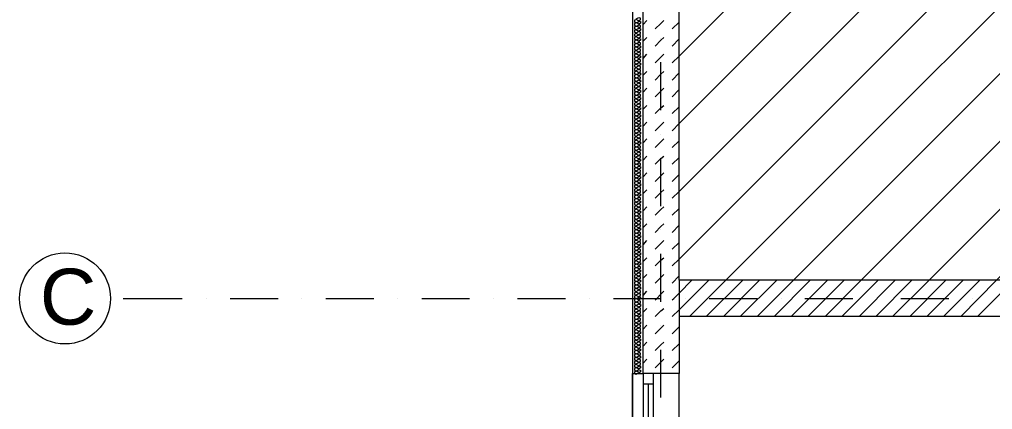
# Model space of a CAD drawing. Header units: millimetres. Extents: x 440 to 72591, y -28954 to 25941.
# Drawn here: x 440 to 6889, y 14269 to 16856 of the extents above; entities that cross this region are included whole.
import ezdxf

# ---------------------------------------------------------------- set-up
doc = ezdxf.new("R2010")
doc.units = ezdxf.units.MM
doc.layers.add('podkład', color=7, linetype='Continuous')
doc.styles.get("Standard").update_dxf_attribs({"font": 'arial.ttf'})

msp = doc.modelspace()

# ---------------------------------------------------------------- linework, layer by layer
at = {"layer": 'podkład', "color": 7, "lineweight": 5, "transparency": 33554572}
for points in [[(22210.8, 21057.8), (22210.8, 21127.6), (22141, 21127.6), (22141, 21197.5), (4503.3, 21197.5), (4503.3, 13018.4), (4903.3, 13018.4), (4903.3, 7017.5), (10221.6, 7017.5), (10221.6, 7087.4), (11021.8, 7087.4), (11021.8, 7017.5), (11682.2, 7017.5), (11682.2, 7516), (14581, 7516), (14581, 8516.1), (17102.1, 8516.1), (17102.1, 7516), (18410.2, 7516)], [(4643, 13777.3), (4573.1, 13777.3), (4573.1, 13707.4), (4503.3, 13707.4), (4503.3, 14507.6), (4573.1, 14507.6), (4573.1, 13777.3)], [(4643, 13707.4), (4643, 14507.6)], [(4811.3, 13707.4), (4811.3, 14507.6)], [(4643, 14437.7), (4573.1, 14437.7)], [(4608.1, 13777.3), (4608.1, 14437.7)]]:
    msp.add_lwpolyline(points, dxfattribs=at)
at = {"layer": 'podkład', "color": 1, "lineweight": 5, "transparency": 33554572}
msp.add_lwpolyline([(15320.8, 15126.7), (15320.8, 16085.6), (15441.5, 16085.6), (15441.5, 14885.4), (8611.9, 14885.4), (8611.9, 14555.2), (8370.5, 14555.2), (8370.5, 14885.4), (4811.3, 14885.4), (4811.3, 14507.6), (4573.1, 14507.6), (4573.1, 21127.6), (15612.9, 21127.6)], dxfattribs=at)
at = {"layer": 'podkład', "color": 8, "lineweight": 5, "true_color": 0x808080, "transparency": 33554572}
for points in [[(4766.8, 16568.2), (4811.3, 16612.7), (9084.9, 20886.3), (9088.1, 20889.5)], [(4766.8, 16117.3), (4811.3, 16165), (9532.6, 20886.3), (9535.8, 20889.5)], [(4766.8, 15669.7), (4811.3, 15714.1), (9983.5, 20886.3), (9986.7, 20889.5)], [(4766.8, 15222), (4811.3, 15266.4), (10431.2, 20886.3), (10434.4, 20889.5)], [(4881.1, 14885.4), (5122.4, 15126.7), (10882, 20886.3), (10885.2, 20889.5)], [(5328.8, 14885.4), (5570.1, 15126.7), (11329.7, 20886.3), (11332.9, 20889.5)], [(5779.7, 14885.4), (6017.8, 15126.7), (11777.4, 20886.3), (11780.6, 20889.5)], [(6227.4, 14885.4), (6468.7, 15126.7), (12228.3, 20886.3), (12231.5, 20889.5)], [(6678.2, 14885.4), (6916.3, 15126.7), (12472.8, 20680), (12676, 20886.3), (12679.2, 20889.5)], [(4573.1, 16822.2), (4598.5, 16847.6)], [(4652.5, 16793.6), (4690.6, 16828.6), (4709.7, 16847.6)], [(4766.8, 16793.6), (4811.3, 16838.1)], [(4573.1, 16711.1), (4598.5, 16736.5)], [(4652.5, 16679.3), (4690.6, 16717.4), (4709.7, 16736.5)], [(4766.8, 16679.3), (4811.3, 16727)], [(4573.1, 16596.8), (4598.5, 16625.4)], [(4652.5, 16568.2), (4690.6, 16606.3), (4709.7, 16625.4)], [(4573.1, 16485.7), (4598.5, 16511.1)], [(4652.5, 16453.9), (4690.6, 16492), (4709.7, 16511.1)], [(4766.8, 16453.9), (4811.3, 16501.5)], [(4573.1, 16374.5), (4598.5, 16399.9)], [(4652.5, 16342.8), (4690.6, 16380.9), (4709.7, 16399.9)], [(4766.8, 16342.8), (4811.3, 16390.4)], [(4573.1, 16260.2), (4598.5, 16285.6)], [(4652.5, 16231.6), (4690.6, 16269.7), (4709.7, 16285.6)], [(4766.8, 16231.6), (4811.3, 16276.1)], [(4573.1, 16149.1), (4598.5, 16174.5)], [(4652.5, 16117.3), (4690.6, 16155.4), (4709.7, 16174.5)], [(4573.1, 16038), (4598.5, 16063.4)], [(4652.5, 16006.2), (4690.6, 16044.3), (4709.7, 16063.4)], [(4766.8, 16006.2), (4811.3, 16050.7)], [(4573.1, 15923.7), (4598.5, 15949.1)], [(4652.5, 15895.1), (4690.6, 15933.2), (4709.7, 15949.1)], [(4766.8, 15895.1), (4811.3, 15939.5)], [(4573.1, 15812.5), (4598.5, 15837.9)], [(4652.5, 15780.8), (4690.6, 15818.9), (4709.7, 15837.9)], [(4766.8, 15780.8), (4811.3, 15828.4)], [(4573.1, 15701.4), (4598.5, 15726.8)], [(4652.5, 15669.7), (4690.6, 15707.8), (4709.7, 15726.8)], [(4573.1, 15587.1), (4598.5, 15612.5)], [(4652.5, 15558.5), (4690.6, 15596.6), (4709.7, 15612.5)], [(4766.8, 15558.5), (4811.3, 15603)], [(4573.1, 15476), (4598.5, 15501.4)], [(4652.5, 15444.2), (4690.6, 15482.3), (4709.7, 15501.4)], [(4766.8, 15444.2), (4811.3, 15491.8)], [(4573.1, 15361.7), (4598.5, 15390.2)], [(4652.5, 15333.1), (4690.6, 15371.2), (4709.7, 15390.2)], [(4766.8, 15333.1), (4811.3, 15377.5)], [(4573.1, 15250.5), (4598.5, 15275.9)], [(4652.5, 15222), (4690.6, 15260.1), (4709.7, 15275.9)], [(4573.1, 15139.4), (4598.5, 15164.8)], [(4652.5, 15107.7), (4690.6, 15145.8), (4709.7, 15164.8)], [(4766.8, 15107.7), (4811.3, 15155.3)], [(4766.8, 14996.5), (4776.3, 15006.1), (4811.3, 15041), (4897, 15126.7)], [(4766.8, 14885.4), (4811.3, 14929.9), (5008.1, 15126.7)], [(4811.3, 15126.7), (4811.3, 14885.4)], [(4992.2, 14885.4), (5233.5, 15126.7)], [(5106.5, 14885.4), (5344.7, 15126.7)], [(5217.7, 14885.4), (5459, 15126.7)], [(5443.1, 14885.4), (5681.2, 15126.7)], [(5554.2, 14885.4), (5795.5, 15126.7)], [(5665.4, 14885.4), (5906.7, 15126.7)], [(5890.8, 14885.4), (6132.1, 15126.7)], [(6005.1, 14885.4), (6243.2, 15126.7)], [(6116.2, 14885.4), (6354.4, 15126.7)], [(6341.7, 14885.4), (6579.8, 15126.7)], [(6452.8, 14885.4), (6694.1, 15126.7)], [(6563.9, 14885.4), (6805.2, 15126.7)], [(6789.3, 14885.4), (7030.7, 15126.7)], [(4573.1, 15025.1), (4598.5, 15053.7)], [(4652.5, 14996.5), (4665.2, 15006.1), (4690.6, 15034.6), (4709.7, 15053.7)], [(4573.1, 14914), (4598.5, 14939.4)], [(4652.5, 14885.4), (4690.6, 14923.5), (4709.7, 14939.4)], [(4573.1, 14802.8), (4598.5, 14828.2)], [(4652.5, 14771.1), (4690.6, 14809.2), (4709.7, 14828.2)], [(4766.8, 14771.1), (4811.3, 14818.7)], [(4573.1, 14688.5), (4598.5, 14717.1)], [(4652.5, 14660), (4690.6, 14698.1), (4709.7, 14717.1)], [(4766.8, 14660), (4811.3, 14704.4)], [(4573.1, 14577.4), (4598.5, 14602.8)], [(4652.5, 14545.7), (4690.6, 14583.8), (4709.7, 14602.8)], [(4766.8, 14545.7), (4811.3, 14593.3)]]:
    msp.add_lwpolyline(points, dxfattribs=at)
at = {"layer": 'podkład', "color": 1, "lineweight": 5, "transparency": 33554572}
msp.add_lwpolyline([(12472.8, 20886.3), (12472.8, 15126.7), (4811.3, 15126.7), (4811.3, 20886.3)], close=True, dxfattribs=at)
at = {"layer": 'podkład', "color": 4, "lineweight": 5, "transparency": 33554572}
for points in [[(4525.5, 16854), (4516, 16850.8), (4516, 16838.1), (4525.5, 16834.9)], [(4547.7, 16847.6), (4557.2, 16854), (4557.2, 16863.5), (4547.7, 16866.7), (4538.2, 16863.5), (4525.5, 16857.1), (4538.2, 16850.8), (4547.7, 16844.4)], [(4525.5, 16809.5), (4538.2, 16815.9), (4547.7, 16822.2), (4538.2, 16828.6), (4525.5, 16834.9), (4538.2, 16838.1), (4547.7, 16844.4), (4557.2, 16841.3), (4557.2, 16831.7), (4547.7, 16825.4)], [(4525.5, 16831.7), (4516, 16828.6), (4516, 16815.9), (4525.5, 16812.7)], [(4547.7, 16800), (4538.2, 16806.3), (4525.5, 16809.5), (4516, 16806.3), (4516, 16793.6), (4525.5, 16790.5)], [(4547.7, 16777.8), (4538.2, 16780.9), (4525.5, 16787.3), (4516, 16784.1), (4516, 16771.4), (4525.5, 16768.2)], [(4525.5, 16787.3), (4538.2, 16793.6), (4547.7, 16800), (4557.2, 16806.3), (4557.2, 16815.9), (4547.7, 16819)], [(4547.7, 16796.8), (4557.2, 16793.6), (4557.2, 16784.1), (4547.7, 16777.8), (4538.2, 16771.4), (4525.5, 16765.1), (4538.2, 16758.7), (4547.7, 16752.4)], [(4547.7, 16755.5), (4557.2, 16761.9), (4557.2, 16771.4), (4547.7, 16774.6)], [(4525.5, 16761.9), (4516, 16758.7), (4516, 16746), (4525.5, 16742.8)], [(4525.5, 16739.7), (4516, 16736.5), (4516, 16723.8), (4525.5, 16720.6)], [(4525.5, 16717.4), (4516, 16714.3), (4516, 16701.6), (4525.5, 16698.4)], [(4547.7, 16733.3), (4557.2, 16739.7), (4557.2, 16749.2), (4547.7, 16752.4), (4538.2, 16749.2), (4525.5, 16742.8), (4538.2, 16736.5), (4547.7, 16730.1)], [(4525.5, 16695.2), (4538.2, 16701.6), (4547.7, 16707.9), (4538.2, 16714.3), (4525.5, 16720.6), (4538.2, 16723.8), (4547.7, 16730.1), (4557.2, 16727), (4557.2, 16717.4), (4547.7, 16711.1)], [(4525.5, 16673), (4538.2, 16679.3), (4547.7, 16685.7), (4557.2, 16692), (4557.2, 16701.6), (4547.7, 16704.7)], [(4547.7, 16685.7), (4538.2, 16692), (4525.5, 16695.2), (4516, 16692), (4516, 16679.3), (4525.5, 16676.2)], [(4547.7, 16663.5), (4538.2, 16666.6), (4525.5, 16673), (4516, 16669.8), (4516, 16657.1), (4525.5, 16653.9)], [(4525.5, 16647.6), (4516, 16644.4), (4516, 16631.7), (4525.5, 16628.5)], [(4547.7, 16682.5), (4557.2, 16679.3), (4557.2, 16669.8), (4547.7, 16663.5), (4538.2, 16657.1), (4525.5, 16650.8), (4538.2, 16644.4), (4547.7, 16638.1)], [(4547.7, 16641.2), (4557.2, 16647.6), (4557.2, 16657.1), (4547.7, 16660.3)], [(4525.5, 16625.4), (4516, 16622.2), (4516, 16609.5), (4525.5, 16606.3)], [(4525.5, 16603.1), (4516, 16600), (4516, 16587.3), (4525.5, 16584.1)], [(4547.7, 16571.4), (4538.2, 16577.7), (4525.5, 16580.9), (4516, 16577.7), (4516, 16565), (4525.5, 16561.9)], [(4547.7, 16619), (4557.2, 16625.4), (4557.2, 16634.9), (4547.7, 16638.1), (4538.2, 16634.9), (4525.5, 16628.5), (4538.2, 16622.2), (4547.7, 16615.8)], [(4525.5, 16580.9), (4538.2, 16587.3), (4547.7, 16593.6), (4538.2, 16600), (4525.5, 16606.3), (4538.2, 16609.5), (4547.7, 16615.8), (4557.2, 16612.7), (4557.2, 16603.1), (4547.7, 16596.8)], [(4525.5, 16558.7), (4538.2, 16565), (4547.7, 16571.4), (4557.2, 16577.7), (4557.2, 16587.3), (4547.7, 16590.4)], [(4547.7, 16549.2), (4538.2, 16552.3), (4525.5, 16558.7), (4516, 16555.5), (4516, 16542.8), (4525.5, 16539.6)], [(4525.5, 16533.3), (4516, 16530.1), (4516, 16517.4), (4525.5, 16514.2)], [(4525.5, 16511.1), (4516, 16507.9), (4516, 16495.2), (4525.5, 16492)], [(4547.7, 16568.2), (4557.2, 16565), (4557.2, 16555.5), (4547.7, 16549.2), (4538.2, 16542.8), (4525.5, 16536.5), (4538.2, 16530.1), (4547.7, 16523.8)], [(4547.7, 16504.7), (4557.2, 16511.1), (4557.2, 16520.6), (4547.7, 16523.8), (4538.2, 16520.6), (4525.5, 16514.2), (4538.2, 16507.9), (4547.7, 16501.5)], [(4547.7, 16526.9), (4557.2, 16533.3), (4557.2, 16542.8), (4547.7, 16546)], [(4525.5, 16488.8), (4516, 16485.7), (4516, 16473), (4525.5, 16469.8)], [(4547.7, 16457.1), (4538.2, 16463.4), (4525.5, 16466.6), (4516, 16463.4), (4516, 16450.7), (4525.5, 16447.6)], [(4525.5, 16466.6), (4538.2, 16473), (4547.7, 16479.3), (4538.2, 16485.7), (4525.5, 16492), (4538.2, 16495.2), (4547.7, 16501.5), (4557.2, 16498.4), (4557.2, 16488.8), (4547.7, 16482.5)], [(4525.5, 16444.4), (4538.2, 16450.7), (4547.7, 16457.1), (4557.2, 16463.4), (4557.2, 16473), (4547.7, 16476.1)], [(4547.7, 16453.9), (4557.2, 16450.7), (4557.2, 16441.2), (4547.7, 16434.8), (4538.2, 16428.5), (4525.5, 16422.2), (4538.2, 16415.8), (4547.7, 16409.4)], [(4547.7, 16434.8), (4538.2, 16438), (4525.5, 16444.4), (4516, 16441.2), (4516, 16428.5), (4525.5, 16425.3)], [(4525.5, 16419), (4516, 16415.8), (4516, 16403.1), (4525.5, 16399.9)], [(4525.5, 16396.7), (4516, 16393.6), (4516, 16380.9), (4525.5, 16377.7)], [(4547.7, 16390.4), (4557.2, 16396.7), (4557.2, 16406.3), (4547.7, 16409.4), (4538.2, 16406.3), (4525.5, 16399.9), (4538.2, 16393.6), (4547.7, 16387.2)], [(4525.5, 16352.3), (4538.2, 16358.6), (4547.7, 16365), (4538.2, 16371.3), (4525.5, 16377.7), (4538.2, 16380.9), (4547.7, 16387.2), (4557.2, 16384), (4557.2, 16374.5), (4547.7, 16368.2)], [(4547.7, 16412.6), (4557.2, 16419), (4557.2, 16428.5), (4547.7, 16431.7)], [(4525.5, 16374.5), (4516, 16371.3), (4516, 16358.6), (4525.5, 16355.5)], [(4547.7, 16342.8), (4538.2, 16349.1), (4525.5, 16352.3), (4516, 16349.1), (4516, 16336.4), (4525.5, 16333.2)], [(4547.7, 16320.5), (4538.2, 16323.7), (4525.5, 16330.1), (4516, 16326.9), (4516, 16314.2), (4525.5, 16311)], [(4525.5, 16330.1), (4538.2, 16336.4), (4547.7, 16342.8), (4557.2, 16349.1), (4557.2, 16358.6), (4547.7, 16361.8)], [(4547.7, 16339.6), (4557.2, 16336.4), (4557.2, 16326.9), (4547.7, 16320.5), (4538.2, 16314.2), (4525.5, 16307.8), (4538.2, 16301.5), (4547.7, 16295.1)], [(4547.7, 16298.3), (4557.2, 16304.7), (4557.2, 16314.2), (4547.7, 16317.4)], [(4525.5, 16304.7), (4516, 16301.5), (4516, 16288.8), (4525.5, 16285.6)], [(4525.5, 16282.4), (4516, 16279.3), (4516, 16266.6), (4525.5, 16263.4)], [(4525.5, 16260.2), (4516, 16257), (4516, 16244.3), (4525.5, 16241.2)], [(4547.7, 16276.1), (4557.2, 16282.4), (4557.2, 16292), (4547.7, 16295.1), (4538.2, 16292), (4525.5, 16285.6), (4538.2, 16279.3), (4547.7, 16272.9)], [(4525.5, 16238), (4538.2, 16244.3), (4547.7, 16250.7), (4538.2, 16257), (4525.5, 16263.4), (4538.2, 16266.6), (4547.7, 16272.9), (4557.2, 16269.7), (4557.2, 16260.2), (4547.7, 16253.9)], [(4547.7, 16228.5), (4538.2, 16234.8), (4525.5, 16238), (4516, 16234.8), (4516, 16222.1), (4525.5, 16218.9)], [(4547.7, 16206.2), (4538.2, 16209.4), (4525.5, 16215.8), (4516, 16212.6), (4516, 16199.9), (4525.5, 16196.7)], [(4525.5, 16190.4), (4516, 16187.2), (4516, 16174.5), (4525.5, 16171.3)], [(4525.5, 16215.8), (4538.2, 16222.1), (4547.7, 16228.5), (4557.2, 16234.8), (4557.2, 16244.3), (4547.7, 16247.5)], [(4547.7, 16225.3), (4557.2, 16222.1), (4557.2, 16212.6), (4547.7, 16206.2), (4538.2, 16199.9), (4525.5, 16193.5), (4538.2, 16187.2), (4547.7, 16180.8)], [(4547.7, 16184), (4557.2, 16190.4), (4557.2, 16199.9), (4547.7, 16203.1)], [(4525.5, 16168.1), (4516, 16165), (4516, 16152.3), (4525.5, 16149.1)], [(4525.5, 16145.9), (4516, 16142.7), (4516, 16130), (4525.5, 16126.9)], [(4547.7, 16114.2), (4538.2, 16120.5), (4525.5, 16123.7), (4516, 16120.5), (4516, 16107.8), (4525.5, 16104.6)], [(4547.7, 16161.8), (4557.2, 16168.1), (4557.2, 16177.7), (4547.7, 16180.8), (4538.2, 16177.7), (4525.5, 16171.3), (4538.2, 16165), (4547.7, 16158.6)], [(4525.5, 16123.7), (4538.2, 16130), (4547.7, 16136.4), (4538.2, 16142.7), (4525.5, 16149.1), (4538.2, 16152.3), (4547.7, 16158.6), (4557.2, 16155.4), (4557.2, 16145.9), (4547.7, 16139.6)], [(4525.5, 16101.5), (4538.2, 16107.8), (4547.7, 16114.2), (4557.2, 16120.5), (4557.2, 16130), (4547.7, 16133.2)], [(4547.7, 16091.9), (4538.2, 16095.1), (4525.5, 16101.5), (4516, 16098.3), (4516, 16085.6), (4525.5, 16082.4)], [(4525.5, 16076.1), (4516, 16072.9), (4516, 16060.2), (4525.5, 16057)], [(4547.7, 16111), (4557.2, 16107.8), (4557.2, 16098.3), (4547.7, 16091.9), (4538.2, 16085.6), (4525.5, 16079.2), (4538.2, 16072.9), (4547.7, 16066.5)], [(4547.7, 16047.5), (4557.2, 16053.8), (4557.2, 16063.4), (4547.7, 16066.5), (4538.2, 16063.4), (4525.5, 16057), (4538.2, 16050.7), (4547.7, 16044.3)], [(4547.7, 16069.7), (4557.2, 16076.1), (4557.2, 16085.6), (4547.7, 16088.8)], [(4525.5, 16053.8), (4516, 16050.7), (4516, 16038), (4525.5, 16034.8)], [(4525.5, 16031.6), (4516, 16028.4), (4516, 16015.7), (4525.5, 16012.6)], [(4547.7, 15999.9), (4538.2, 16006.2), (4525.5, 16009.4), (4516, 16006.2), (4516, 15993.5), (4525.5, 15990.3)], [(4525.5, 16009.4), (4538.2, 16015.7), (4547.7, 16022.1), (4538.2, 16028.4), (4525.5, 16034.8), (4538.2, 16038), (4547.7, 16044.3), (4557.2, 16041.1), (4557.2, 16031.6), (4547.7, 16025.3)], [(4525.5, 15987.2), (4538.2, 15993.5), (4547.7, 15999.9), (4557.2, 16006.2), (4557.2, 16015.7), (4547.7, 16018.9)], [(4547.7, 15996.7), (4557.2, 15993.5), (4557.2, 15984), (4547.7, 15977.6), (4538.2, 15971.3), (4525.5, 15964.9), (4538.2, 15958.6), (4547.7, 15952.2)], [(4547.7, 15977.6), (4538.2, 15980.8), (4525.5, 15987.2), (4516, 15984), (4516, 15971.3), (4525.5, 15968.1)], [(4525.5, 15961.8), (4516, 15958.6), (4516, 15945.9), (4525.5, 15942.7)], [(4525.5, 15939.5), (4516, 15936.4), (4516, 15923.7), (4525.5, 15920.5)], [(4547.7, 15933.2), (4557.2, 15939.5), (4557.2, 15949.1), (4547.7, 15952.2), (4538.2, 15949.1), (4525.5, 15942.7), (4538.2, 15936.4), (4547.7, 15930)], [(4547.7, 15955.4), (4557.2, 15961.8), (4557.2, 15971.3), (4547.7, 15974.5)], [(4525.5, 15917.3), (4516, 15914.1), (4516, 15901.4), (4525.5, 15898.3)], [(4547.7, 15885.6), (4538.2, 15891.9), (4525.5, 15895.1), (4516, 15891.9), (4516, 15879.2), (4525.5, 15876)], [(4547.7, 15863.3), (4538.2, 15866.5), (4525.5, 15872.9), (4516, 15869.7), (4516, 15857), (4525.5, 15853.8)], [(4525.5, 15895.1), (4538.2, 15901.4), (4547.7, 15907.8), (4538.2, 15914.1), (4525.5, 15920.5), (4538.2, 15923.7), (4547.7, 15930), (4557.2, 15926.8), (4557.2, 15917.3), (4547.7, 15911)], [(4525.5, 15872.9), (4538.2, 15879.2), (4547.7, 15885.6), (4557.2, 15891.9), (4557.2, 15901.4), (4547.7, 15904.6)], [(4547.7, 15882.4), (4557.2, 15879.2), (4557.2, 15869.7), (4547.7, 15863.3), (4538.2, 15857), (4525.5, 15850.6), (4538.2, 15844.3), (4547.7, 15837.9)], [(4525.5, 15847.5), (4516, 15844.3), (4516, 15831.6), (4525.5, 15828.4)], [(4525.5, 15825.2), (4516, 15822.1), (4516, 15809.4), (4525.5, 15806.2)], [(4525.5, 15803), (4516, 15799.8), (4516, 15787.1), (4525.5, 15784)], [(4547.7, 15818.9), (4557.2, 15825.2), (4557.2, 15834.8), (4547.7, 15837.9), (4538.2, 15834.8), (4525.5, 15828.4), (4538.2, 15822.1), (4547.7, 15815.7)], [(4525.5, 15780.8), (4538.2, 15787.1), (4547.7, 15793.5), (4538.2, 15799.8), (4525.5, 15806.2), (4538.2, 15809.4), (4547.7, 15815.7), (4557.2, 15812.5), (4557.2, 15803), (4547.7, 15796.7)], [(4547.7, 15841.1), (4557.2, 15847.5), (4557.2, 15857), (4547.7, 15860.2)], [(4547.7, 15771.3), (4538.2, 15777.6), (4525.5, 15780.8), (4516, 15777.6), (4516, 15764.9), (4525.5, 15761.7)], [(4547.7, 15749), (4538.2, 15752.2), (4525.5, 15758.6), (4516, 15755.4), (4516, 15742.7), (4525.5, 15739.5)], [(4525.5, 15758.6), (4538.2, 15764.9), (4547.7, 15771.3), (4557.2, 15777.6), (4557.2, 15787.1), (4547.7, 15790.3)], [(4547.7, 15768.1), (4557.2, 15764.9), (4557.2, 15755.4), (4547.7, 15749), (4538.2, 15742.7), (4525.5, 15736.3), (4538.2, 15730), (4547.7, 15723.6)], [(4547.7, 15726.8), (4557.2, 15733.2), (4557.2, 15742.7), (4547.7, 15745.9)], [(4525.5, 15733.2), (4516, 15730), (4516, 15717.3), (4525.5, 15714.1)], [(4525.5, 15710.9), (4516, 15707.8), (4516, 15695.1), (4525.5, 15691.9)], [(4525.5, 15688.7), (4516, 15685.5), (4516, 15672.8), (4525.5, 15669.7)], [(4547.7, 15704.6), (4557.2, 15710.9), (4557.2, 15720.5), (4547.7, 15723.6), (4538.2, 15720.5), (4525.5, 15714.1), (4538.2, 15707.8), (4547.7, 15701.4)], [(4525.5, 15666.5), (4538.2, 15672.8), (4547.7, 15679.2), (4538.2, 15685.5), (4525.5, 15691.9), (4538.2, 15695.1), (4547.7, 15701.4), (4557.2, 15698.2), (4557.2, 15688.7), (4547.7, 15682.4)], [(4525.5, 15644.2), (4538.2, 15650.6), (4547.7, 15657), (4557.2, 15663.3), (4557.2, 15672.8), (4547.7, 15676)], [(4547.7, 15657), (4538.2, 15663.3), (4525.5, 15666.5), (4516, 15663.3), (4516, 15650.6), (4525.5, 15647.4)], [(4547.7, 15634.7), (4538.2, 15637.9), (4525.5, 15644.2), (4516, 15641.1), (4516, 15628.4), (4525.5, 15625.2)], [(4525.5, 15618.8), (4516, 15615.7), (4516, 15603), (4525.5, 15599.8)], [(4547.7, 15653.8), (4557.2, 15650.6), (4557.2, 15641.1), (4547.7, 15634.7), (4538.2, 15628.4), (4525.5, 15622), (4538.2, 15615.7), (4547.7, 15609.3)], [(4547.7, 15590.3), (4557.2, 15596.6), (4557.2, 15606.1), (4547.7, 15609.3), (4538.2, 15606.1), (4525.5, 15599.8), (4538.2, 15593.4), (4547.7, 15587.1)], [(4547.7, 15612.5), (4557.2, 15618.8), (4557.2, 15628.4), (4547.7, 15631.5)], [(4525.5, 15596.6), (4516, 15593.4), (4516, 15580.7), (4525.5, 15577.6)], [(4525.5, 15574.4), (4516, 15571.2), (4516, 15558.5), (4525.5, 15555.3)], [(4547.7, 15542.6), (4538.2, 15549), (4525.5, 15552.2), (4516, 15549), (4516, 15536.3), (4525.5, 15533.1)], [(4525.5, 15552.2), (4538.2, 15558.5), (4547.7, 15564.9), (4538.2, 15571.2), (4525.5, 15577.6), (4538.2, 15580.7), (4547.7, 15587.1), (4557.2, 15583.9), (4557.2, 15574.4), (4547.7, 15568)], [(4525.5, 15529.9), (4538.2, 15536.3), (4547.7, 15542.6), (4557.2, 15549), (4557.2, 15558.5), (4547.7, 15561.7)], [(4547.7, 15520.4), (4538.2, 15523.6), (4525.5, 15529.9), (4516, 15526.8), (4516, 15514.1), (4525.5, 15510.9)], [(4525.5, 15504.5), (4516, 15501.4), (4516, 15488.7), (4525.5, 15485.5)], [(4525.5, 15482.3), (4516, 15479.1), (4516, 15466.4), (4525.5, 15463.3)], [(4547.7, 15539.5), (4557.2, 15536.3), (4557.2, 15526.8), (4547.7, 15520.4), (4538.2, 15514.1), (4525.5, 15507.7), (4538.2, 15501.4), (4547.7, 15495)], [(4547.7, 15476), (4557.2, 15482.3), (4557.2, 15491.8), (4547.7, 15495), (4538.2, 15491.8), (4525.5, 15485.5), (4538.2, 15479.1), (4547.7, 15472.8)], [(4547.7, 15498.2), (4557.2, 15504.5), (4557.2, 15514.1), (4547.7, 15517.2)], [(4525.5, 15460.1), (4516, 15456.9), (4516, 15444.2), (4525.5, 15441)], [(4547.7, 15428.3), (4538.2, 15434.7), (4525.5, 15437.9), (4516, 15434.7), (4516, 15422), (4525.5, 15418.8)], [(4547.7, 15406.1), (4538.2, 15409.3), (4525.5, 15415.6), (4516, 15412.5), (4516, 15399.8), (4525.5, 15396.6)], [(4525.5, 15437.9), (4538.2, 15444.2), (4547.7, 15450.6), (4538.2, 15456.9), (4525.5, 15463.3), (4538.2, 15466.4), (4547.7, 15472.8), (4557.2, 15469.6), (4557.2, 15460.1), (4547.7, 15453.7)], [(4525.5, 15415.6), (4538.2, 15422), (4547.7, 15428.3), (4557.2, 15434.7), (4557.2, 15444.2), (4547.7, 15447.4)], [(4547.7, 15425.2), (4557.2, 15422), (4557.2, 15412.5), (4547.7, 15406.1), (4538.2, 15399.8), (4525.5, 15393.4), (4538.2, 15387.1), (4547.7, 15380.7)], [(4525.5, 15390.2), (4516, 15387.1), (4516, 15374.4), (4525.5, 15371.2)], [(4525.5, 15368), (4516, 15364.8), (4516, 15352.1), (4525.5, 15349)], [(4547.7, 15361.7), (4557.2, 15368), (4557.2, 15377.5), (4547.7, 15380.7), (4538.2, 15377.5), (4525.5, 15371.2), (4538.2, 15364.8), (4547.7, 15358.5)], [(4525.5, 15323.6), (4538.2, 15329.9), (4547.7, 15336.3), (4538.2, 15342.6), (4525.5, 15349), (4538.2, 15352.1), (4547.7, 15358.5), (4557.2, 15355.3), (4557.2, 15345.8), (4547.7, 15339.4)], [(4547.7, 15383.9), (4557.2, 15390.2), (4557.2, 15399.8), (4547.7, 15402.9)], [(4525.5, 15345.8), (4516, 15342.6), (4516, 15329.9), (4525.5, 15326.7)], [(4547.7, 15314), (4538.2, 15320.4), (4525.5, 15323.6), (4516, 15320.4), (4516, 15307.7), (4525.5, 15304.5)], [(4547.7, 15291.8), (4538.2, 15295), (4525.5, 15301.3), (4516, 15298.2), (4516, 15285.5), (4525.5, 15282.3)], [(4525.5, 15301.3), (4538.2, 15307.7), (4547.7, 15314), (4557.2, 15320.4), (4557.2, 15329.9), (4547.7, 15333.1)], [(4547.7, 15310.9), (4557.2, 15307.7), (4557.2, 15298.2), (4547.7, 15291.8), (4538.2, 15285.5), (4525.5, 15279.1), (4538.2, 15272.8), (4547.7, 15266.4)], [(4547.7, 15269.6), (4557.2, 15275.9), (4557.2, 15285.5), (4547.7, 15288.6)], [(4525.5, 15275.9), (4516, 15272.8), (4516, 15260.1), (4525.5, 15256.9)], [(4525.5, 15253.7), (4516, 15250.5), (4516, 15237.8), (4525.5, 15234.7)], [(4525.5, 15231.5), (4516, 15228.3), (4516, 15215.6), (4525.5, 15212.4)], [(4547.7, 15247.4), (4557.2, 15253.7), (4557.2, 15263.2), (4547.7, 15266.4), (4538.2, 15263.2), (4525.5, 15256.9), (4538.2, 15250.5), (4547.7, 15244.2)], [(4525.5, 15209.3), (4538.2, 15215.6), (4547.7, 15222), (4538.2, 15228.3), (4525.5, 15234.7), (4538.2, 15237.8), (4547.7, 15244.2), (4557.2, 15241), (4557.2, 15231.5), (4547.7, 15225.1)], [(4547.7, 15199.7), (4538.2, 15206.1), (4525.5, 15209.3), (4516, 15206.1), (4516, 15193.4), (4525.5, 15190.2)], [(4547.7, 15177.5), (4538.2, 15180.7), (4525.5, 15187), (4516, 15183.9), (4516, 15171.2), (4525.5, 15168)], [(4525.5, 15161.6), (4516, 15158.5), (4516, 15145.8), (4525.5, 15142.6)], [(4525.5, 15187), (4538.2, 15193.4), (4547.7, 15199.7), (4557.2, 15206.1), (4557.2, 15215.6), (4547.7, 15218.8)], [(4547.7, 15196.6), (4557.2, 15193.4), (4557.2, 15183.9), (4547.7, 15177.5), (4538.2, 15171.2), (4525.5, 15164.8), (4538.2, 15158.5), (4547.7, 15152.1)], [(4547.7, 15155.3), (4557.2, 15161.6), (4557.2, 15171.2), (4547.7, 15174.3)], [(4525.5, 15139.4), (4516, 15136.2), (4516, 15123.5), (4525.5, 15120.4)], [(4525.5, 15117.2), (4516, 15114), (4516, 15101.3), (4525.5, 15098.1)], [(4547.7, 15085.4), (4538.2, 15091.8), (4525.5, 15095), (4516, 15091.8), (4516, 15079.1), (4525.5, 15075.9)], [(4547.7, 15133.1), (4557.2, 15139.4), (4557.2, 15148.9), (4547.7, 15152.1), (4538.2, 15148.9), (4525.5, 15142.6), (4538.2, 15136.2), (4547.7, 15129.9)], [(4525.5, 15095), (4538.2, 15101.3), (4547.7, 15107.7), (4538.2, 15114), (4525.5, 15120.4), (4538.2, 15123.5), (4547.7, 15129.9), (4557.2, 15126.7), (4557.2, 15117.2), (4547.7, 15110.8)], [(4525.5, 15072.7), (4538.2, 15079.1), (4547.7, 15085.4), (4557.2, 15091.8), (4557.2, 15101.3), (4547.7, 15104.5)], [(4547.7, 15063.2), (4538.2, 15066.4), (4525.5, 15072.7), (4516, 15069.6), (4516, 15056.9), (4525.5, 15053.7)], [(4525.5, 15047.3), (4516, 15044.2), (4516, 15031.5), (4525.5, 15028.3)], [(4547.7, 15082.3), (4557.2, 15079.1), (4557.2, 15069.6), (4547.7, 15063.2), (4538.2, 15056.9), (4525.5, 15050.5), (4538.2, 15044.2), (4547.7, 15037.8)], [(4547.7, 15018.8), (4557.2, 15025.1), (4557.2, 15034.6), (4547.7, 15037.8), (4538.2, 15034.6), (4525.5, 15028.3), (4538.2, 15021.9), (4547.7, 15015.6)], [(4547.7, 15041), (4557.2, 15047.3), (4557.2, 15056.9), (4547.7, 15060)], [(4525.5, 15025.1), (4516, 15021.9), (4516, 15009.2), (4525.5, 15006.1)], [(4525.5, 15002.9), (4516, 14999.7), (4516, 14987), (4525.5, 14983.8)], [(4547.7, 14971.1), (4538.2, 14977.5), (4525.5, 14980.7), (4516, 14977.5), (4516, 14964.8), (4525.5, 14961.6)], [(4525.5, 14980.7), (4538.2, 14987), (4547.7, 14993.4), (4538.2, 14999.7), (4525.5, 15006.1), (4538.2, 15009.2), (4547.7, 15015.6), (4557.2, 15012.4), (4557.2, 15002.9), (4547.7, 14996.5)], [(4525.5, 14958.4), (4538.2, 14964.8), (4547.7, 14971.1), (4557.2, 14977.5), (4557.2, 14987), (4547.7, 14990.2)], [(4547.7, 14968), (4557.2, 14964.8), (4557.2, 14955.3), (4547.7, 14948.9), (4538.2, 14942.6), (4525.5, 14936.2), (4538.2, 14929.9), (4547.7, 14923.5)], [(4547.7, 14948.9), (4538.2, 14952.1), (4525.5, 14958.4), (4516, 14955.3), (4516, 14942.6), (4525.5, 14939.4)], [(4525.5, 14933), (4516, 14929.9), (4516, 14917.2), (4525.5, 14914)], [(4525.5, 14910.8), (4516, 14907.6), (4516, 14894.9), (4525.5, 14891.8)], [(4547.7, 14904.5), (4557.2, 14910.8), (4557.2, 14920.3), (4547.7, 14923.5), (4538.2, 14920.3), (4525.5, 14914), (4538.2, 14907.6), (4547.7, 14901.3)], [(4525.5, 14866.4), (4538.2, 14872.7), (4547.7, 14879.1), (4538.2, 14885.4), (4525.5, 14891.8), (4538.2, 14894.9), (4547.7, 14901.3), (4557.2, 14898.1), (4557.2, 14888.6), (4547.7, 14882.2)], [(4547.7, 14926.7), (4557.2, 14933), (4557.2, 14942.6), (4547.7, 14945.7)], [(4525.5, 14888.6), (4516, 14885.4), (4516, 14872.7), (4525.5, 14869.5)], [(4547.7, 14856.8), (4538.2, 14863.2), (4525.5, 14866.4), (4516, 14863.2), (4516, 14850.5), (4525.5, 14847.3)], [(4547.7, 14834.6), (4538.2, 14837.8), (4525.5, 14844.1), (4516, 14840.9), (4516, 14828.2), (4525.5, 14825.1)], [(4525.5, 14844.1), (4538.2, 14850.5), (4547.7, 14856.8), (4557.2, 14863.2), (4557.2, 14872.7), (4547.7, 14875.9)], [(4547.7, 14853.7), (4557.2, 14850.5), (4557.2, 14840.9), (4547.7, 14834.6), (4538.2, 14828.2), (4525.5, 14821.9), (4538.2, 14815.5), (4547.7, 14809.2)], [(4525.5, 14818.7), (4516, 14815.5), (4516, 14802.8), (4525.5, 14799.7)], [(4525.5, 14796.5), (4516, 14793.3), (4516, 14780.6), (4525.5, 14777.4)], [(4525.5, 14774.3), (4516, 14771.1), (4516, 14758.4), (4525.5, 14755.2)], [(4547.7, 14790.1), (4557.2, 14796.5), (4557.2, 14806), (4547.7, 14809.2), (4538.2, 14806), (4525.5, 14799.7), (4538.2, 14793.3), (4547.7, 14787)], [(4525.5, 14752), (4538.2, 14758.4), (4547.7, 14764.7), (4538.2, 14771.1), (4525.5, 14777.4), (4538.2, 14780.6), (4547.7, 14787), (4557.2, 14783.8), (4557.2, 14774.3), (4547.7, 14767.9)], [(4547.7, 14812.4), (4557.2, 14818.7), (4557.2, 14828.2), (4547.7, 14831.4)], [(4547.7, 14742.5), (4538.2, 14748.9), (4525.5, 14752), (4516, 14748.9), (4516, 14736.2), (4525.5, 14733)], [(4547.7, 14720.3), (4538.2, 14723.5), (4525.5, 14729.8), (4516, 14726.6), (4516, 14713.9), (4525.5, 14710.8)], [(4525.5, 14729.8), (4538.2, 14736.2), (4547.7, 14742.5), (4557.2, 14748.9), (4557.2, 14758.4), (4547.7, 14761.6)], [(4547.7, 14739.3), (4557.2, 14736.2), (4557.2, 14726.6), (4547.7, 14720.3), (4538.2, 14713.9), (4525.5, 14707.6), (4538.2, 14701.2), (4547.7, 14694.9)], [(4547.7, 14698.1), (4557.2, 14704.4), (4557.2, 14713.9), (4547.7, 14717.1)], [(4525.5, 14704.4), (4516, 14701.2), (4516, 14688.5), (4525.5, 14685.4)], [(4525.5, 14682.2), (4516, 14679), (4516, 14666.3), (4525.5, 14663.1)], [(4525.5, 14660), (4516, 14656.8), (4516, 14644.1), (4525.5, 14640.9)], [(4547.7, 14675.8), (4557.2, 14682.2), (4557.2, 14691.7), (4547.7, 14694.9), (4538.2, 14691.7), (4525.5, 14685.4), (4538.2, 14679), (4547.7, 14672.7)], [(4525.5, 14637.7), (4538.2, 14644.1), (4547.7, 14650.4), (4538.2, 14656.8), (4525.5, 14663.1), (4538.2, 14666.3), (4547.7, 14672.7), (4557.2, 14669.5), (4557.2, 14660), (4547.7, 14653.6)], [(4525.5, 14615.5), (4538.2, 14621.9), (4547.7, 14628.2), (4557.2, 14634.6), (4557.2, 14644.1), (4547.7, 14647.3)], [(4547.7, 14628.2), (4538.2, 14634.6), (4525.5, 14637.7), (4516, 14634.6), (4516, 14621.9), (4525.5, 14618.7)], [(4547.7, 14606), (4538.2, 14609.2), (4525.5, 14615.5), (4516, 14612.3), (4516, 14599.6), (4525.5, 14596.5)], [(4525.5, 14590.1), (4516, 14586.9), (4516, 14574.2), (4525.5, 14571.1)], [(4547.7, 14625), (4557.2, 14621.9), (4557.2, 14612.3), (4547.7, 14606), (4538.2, 14599.6), (4525.5, 14593.3), (4538.2, 14586.9), (4547.7, 14580.6)], [(4547.7, 14561.5), (4557.2, 14567.9), (4557.2, 14577.4), (4547.7, 14580.6), (4538.2, 14577.4), (4525.5, 14571.1), (4538.2, 14564.7), (4547.7, 14558.4)], [(4547.7, 14583.8), (4557.2, 14590.1), (4557.2, 14599.6), (4547.7, 14602.8)], [(4525.5, 14567.9), (4516, 14564.7), (4516, 14552), (4525.5, 14548.8)], [(4525.5, 14545.7), (4516, 14542.5), (4516, 14529.8), (4525.5, 14526.6)], [(4547.7, 14533), (4557.2, 14529.8), (4557.2, 14520.3), (4547.7, 14513.9), (4538.2, 14520.3), (4525.5, 14523.4), (4516, 14520.3), (4516, 14507.6), (4525.5, 14504.4)], [(4525.5, 14523.4), (4538.2, 14529.8), (4547.7, 14536.1), (4538.2, 14542.5), (4525.5, 14548.8), (4538.2, 14552), (4547.7, 14558.4), (4557.2, 14555.2), (4557.2, 14545.7), (4547.7, 14539.3)], [(4538.2, 14507.6), (4525.5, 14501.2)]]:
    msp.add_lwpolyline(points, dxfattribs=at)
at = {"layer": 'podkład', "color": 6, "lineweight": 5, "transparency": 33554572}
for points in [[(4690.6, 16730.1), (4690.6, 16730.1)], [(4690.6, 16253.9), (4690.6, 16571.4)], [(4690.6, 16095.1), (4690.6, 16095.1)], [(4690.6, 15618.8), (4690.6, 15936.4)], [(4690.6, 15460.1), (4690.6, 15460.1)], [(4690.6, 14983.8), (4690.6, 15301.3)], [(1128.1, 15006.1), (1518.7, 15006.1)], [(1677.4, 15006.1), (1677.4, 15006.1)], [(1836.2, 15006.1), (2153.7, 15006.1)], [(2312.4, 15006.1), (2312.4, 15006.1)], [(2471.2, 15006.1), (2788.7, 15006.1)], [(2947.5, 15006.1), (2947.5, 15006.1)], [(3106.2, 15006.1), (3423.7, 15006.1)], [(3582.5, 15006.1), (3582.5, 15006.1)], [(3741.2, 15006.1), (4058.8, 15006.1)], [(4217.5, 15006.1), (4217.5, 15006.1)], [(4376.3, 15006.1), (4693.8, 15006.1)], [(4852.5, 15006.1), (4852.5, 15006.1)], [(5011.3, 15006.1), (5328.8, 15006.1)], [(5487.6, 15006.1), (5487.6, 15006.1)], [(5646.3, 15006.1), (5963.8, 15006.1)], [(6122.6, 15006.1), (6122.6, 15006.1)], [(6281.3, 15006.1), (6598.8, 15006.1)], [(6757.6, 15006.1), (6757.6, 15006.1)], [(4690.6, 14825.1), (4690.6, 14825.1)], [(4690.6, 14348.8), (4690.6, 14666.3)]]:
    msp.add_lwpolyline(points, dxfattribs=at)
at = {"layer": 'podkład', "color": 7, "lineweight": 5, "transparency": 33554572}
msp.add_circle((741.7, 15005.9), 301.8, dxfattribs=at)

# ---------------------------------------------------------------- texts
at = {"layer": 'podkład', "lineweight": 5, "transparency": 33554572, "insert": (575.1, 15203), "char_height": 371.1, "attachment_point": 1}
msp.add_mtext_dynamic_manual_height_columns('C', width=331.49, gutter_width=11.6, heights=[0], dxfattribs=at)

doc.saveas('drawing.dxf')
